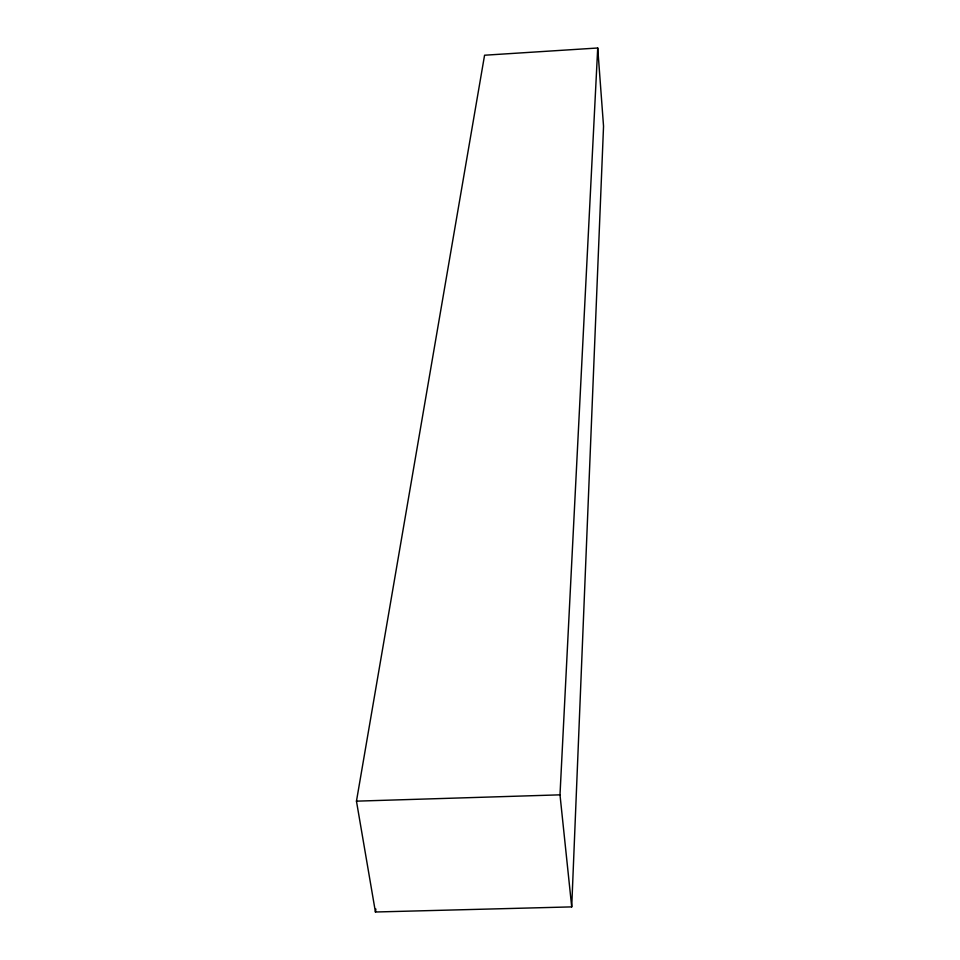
<?xml version="1.0" encoding="UTF-8"?>
<svg xmlns="http://www.w3.org/2000/svg" width="960" height="960" viewBox="0 0 960 960"><rect width="100%" height="100%" fill="white"/><g stroke="black" fill="none" stroke-linecap="round" stroke-linejoin="round"><path stroke-width="1.44" d="M571.716 906.888L603.54 126.24L597.72 48L484.572 55.224L356.46 801.156L375.432 912L571.716 906.888L559.992 794.844L597.72 48M375.432 912L375.876 909.036M356.46 801.156L559.992 794.844"/></g></svg>
